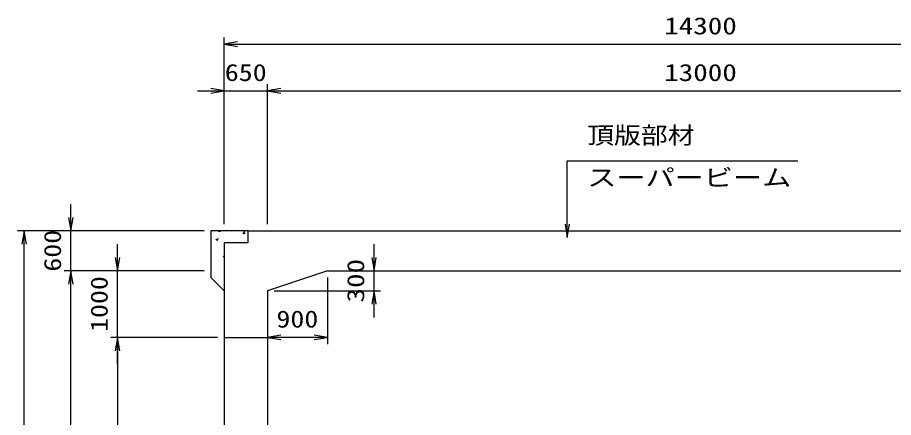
# Model space of a CAD drawing. Units: millimetres at full size. Extents: x 0 to 84100, y 0 to 59400.
# Drawn here: x 57800 to 70946, y 38598 to 44600 of the extents above; entities that cross this region are included whole.
import ezdxf
from ezdxf.enums import TextEntityAlignment as Align

# ---------------------------------------------------------------- set-up
doc = ezdxf.new("R2010")
doc.units = ezdxf.units.MM
for name, color, linetype, lineweight in [('D-DCR-HCHn', 4, 'Continuous', 9), ('D-STR-DIM', 7, 'Continuous', 25), ('D-STR-STRn', 1, 'Continuous', 25), ('D-STR-TXT', 7, 'Continuous', 25)]:
    doc.layers.add(name, color=color, linetype=linetype, lineweight=lineweight)
doc.styles.add('ＭＳ ゴシック', font='')
doc.styles.get('ＭＳ ゴシック').set_extended_font_data('MS Gothic')

# ---------------------------------------------------------------- blocks, each defined once
blk = doc.blocks.new('open_arrow')
at = {"color": 0, "linetype": 'Continuous', "lineweight": -2}
blk.add_lwpolyline([(7.5, 1.25), (0, 0), (7.5, -1.25)], dxfattribs=at)

msp = doc.modelspace()

# ---------------------------------------------------------------- linework, layer by layer
at = {"layer": 'D-DCR-HCHn'}
for p, q in [((60774.877, 41269.457), (60810.447, 41283.111)), ((60800.126, 41252.444), (60810.427, 41283.142)), ((60816.282, 41389.286), (60825.272, 41400)), ((60816.404, 41389.307), (60846.768, 41386.651)), ((60846.58, 41387.094), (60844.199, 41400)), ((61180.651, 41357.408), (61205.141, 41386.594)), ((61180.772, 41357.429), (61211.136, 41354.773)), ((61210.948, 41355.213), (61205.074, 41387.056)), ((60774.885, 41269.515), (60800.154, 41252.471)), ((60886.768, 41007.172), (60900, 41022.941)), ((60886.889, 41007.194), (60900, 41006.047))]:
    msp.add_line(p, q, dxfattribs=at)
at = {"layer": 'D-STR-DIM'}
for p, q in [((60900, 41500), (60900, 44300)), ((60900, 44200), (75200, 44200)), ((60900, 41500), (60900, 43600)), ((61550, 41500), (61550, 43600)), ((61550, 41500), (61550, 43600)), ((60500, 43500), (61950, 43500)), ((61550, 43500), (74550, 43500)), ((58600, 40400), (58600, 41800)), ((60600, 41400), (57800, 41400)), ((57900, 34550), (57900, 41400)), ((60600, 41400), (58500, 41400)), ((59300, 39400), (59300, 41200)), ((63150, 40100), (63150, 41200)), ((60600, 40800), (58500, 40800)), ((60600, 40800), (58500, 40800)), ((58600, 35300), (58600, 40800)), ((60600, 40800), (59200, 40800)), ((62550, 40800), (63250, 40800)), ((62450, 40700), (62450, 39700)), ((61650, 40500), (63250, 40500)), ((61550, 40400), (61550, 39700)), ((60800, 39800), (59200, 39800)), ((60800, 39800), (59200, 39800)), ((59300, 39800), (59300, 35300)), ((62450, 39800), (61550, 39800))]:
    msp.add_line(p, q, dxfattribs=at)
at = {"layer": 'D-STR-STRn'}
for p, q in [((60700, 41400), (60700, 40700)), ((61255, 41400), (60700, 41400)), ((61255, 41400), (74845, 41400)), ((61255, 41400), (61255, 41220)), ((60900, 41220), (60900, 34550)), ((61255, 41220), (60900, 41220)), ((62450, 40800), (61550, 40500)), ((62450, 40800), (73650, 40800)), ((60700, 40700), (60900, 40500)), ((61550, 40500), (61550, 35600)), ((60900, 39800), (61550, 39800))]:
    msp.add_line(p, q, dxfattribs=at)
at = {"layer": 'D-STR-TXT'}
msp.add_lwpolyline([(66050, 41300), (66050, 42451.777), (66250, 42451.777), (69512.437, 42451.777)], dxfattribs=at)

# ---------------------------------------------------------------- block references
at = {"layer": 'D-STR-DIM', "xscale": 26.7, "yscale": 26.7}
for p in [(60900, 44200), (61550, 43500), (61550, 43500), (61550, 39800)]:
    msp.add_blockref('open_arrow', p, dxfattribs=at)
for p, rotation in [((60900, 43500), 180), ((58600, 41400), 90), ((57900, 41400), 270), ((59300, 40800), 90), ((63150, 40800), 90), ((58600, 40800), 270), ((58600, 40800), 270), ((63150, 40500), 270), ((62450, 39800), 180), ((59300, 39800), 270), ((59300, 39800), 270)]:
    msp.add_blockref('open_arrow', p, dxfattribs=dict(at, rotation=rotation))
at = {"layer": 'D-STR-TXT', "xscale": 26.7, "yscale": 26.7, "rotation": 90}
msp.add_blockref('open_arrow', (66050, 41300), dxfattribs=at)

# ---------------------------------------------------------------- texts
at = {"layer": 'D-STR-DIM', "style": 'ＭＳ ゴシック'}
for s, width, p in [('14300', 1.25, (68050, 44475)), ('650', 1.2, (61225, 43775)), ('13000', 1.25, (68050, 43775)), ('900', 1.2, (62000, 40075))]:
    msp.add_text(s, height=256.6, dxfattribs=dict(at, width=width)).set_placement(p, align=Align.MIDDLE_CENTER)
for s, width, p in [('600', 1.2, (58325, 41100)), ('300', 1.25, (62875, 40650)), ('1000', 1.2, (59025, 40300))]:
    msp.add_text(s, height=256.6, rotation=90, dxfattribs=dict(at, width=width)).set_placement(p, align=Align.MIDDLE_CENTER)
at = {"layer": 'D-STR-TXT', "style": 'ＭＳ ゴシック', "width": 1.15}
msp.add_text('頂版部材\u3000\u3000\u3000\u3000', height=256.6, dxfattribs=at).set_placement((66350, 42960.406), align=Align.TOP_LEFT)
at = {"layer": 'D-STR-TXT', "style": 'ＭＳ ゴシック', "width": 1.25}
msp.add_text('スーパービーム', height=256.6, dxfattribs=at).set_placement((66350, 41993.147), align=Align.BOTTOM_LEFT)

doc.saveas('drawing.dxf')
